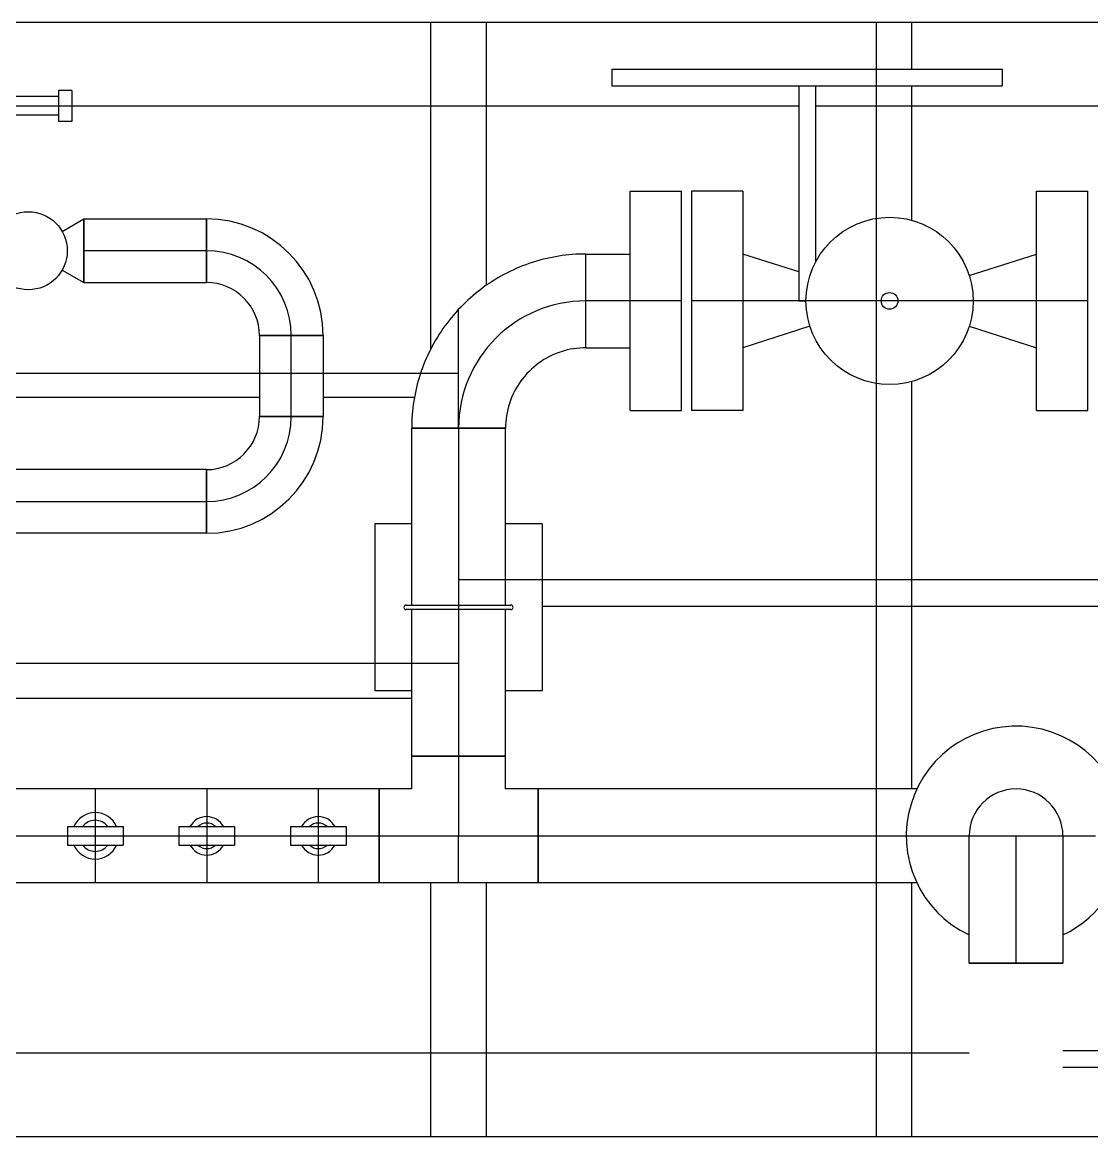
# Model space of a CAD drawing. Header units: inches. Extents: x 517790 to 538444, y 301815 to 302461.
# Drawn here: x 517891.691 to 517893.502, y 302305.99 to 302307.878 of the extents above; entities that cross this region are included whole.
import ezdxf

# ---------------------------------------------------------------- set-up
doc = ezdxf.new("R2010")
doc.units = ezdxf.units.IN
doc.header["$MEASUREMENT"] = 0
doc.layers.add('硅胶总平面底图 工艺装置区', color=253, linetype='Continuous')

msp = doc.modelspace()

# ---------------------------------------------------------------- linework, layer by layer
at = {"layer": '硅胶总平面底图 工艺装置区', "color": 253, "linetype": 'Continuous', "lineweight": -3}
for p, q in [((517889.1255, 302307.8785), (517894.9933, 302307.8785)), ((517892.3823, 302307.3248), (517892.3823, 302307.8785)), ((517892.3823, 302307.8785), (517892.4767, 302307.8785)), ((517892.4767, 302307.433), (517892.4767, 302307.8785)), ((517893.1375, 302307.8785), (517893.197, 302307.8785)), ((517893.1375, 302307.7992), (517893.1375, 302307.8785)), ((517893.197, 302307.7992), (517893.197, 302307.8785)), ((517892.6892, 302307.7992), (517893.0196, 302307.7992)), ((517892.6892, 302307.7992), (517892.6892, 302307.7709)), ((517893.0196, 302307.7992), (517893.35, 302307.7992)), ((517893.1375, 302307.7709), (517893.1375, 302307.7992)), ((517893.35, 302307.7992), (517893.35, 302307.7709)), ((517891.7522, 302307.7631), (517891.7522, 302307.7369)), ((517891.7747, 302307.7631), (517891.7522, 302307.7631)), ((517891.7747, 302307.7631), (517891.7747, 302307.7369)), ((517892.6892, 302307.7709), (517893.0196, 302307.7709)), ((517893.0055, 302307.7709), (517893.0055, 302307.4065)), ((517893.0196, 302307.7709), (517893.35, 302307.7709)), ((517893.0338, 302307.7709), (517893.0338, 302307.472)), ((517893.1375, 302307.5464), (517893.1375, 302307.7709)), ((517893.197, 302307.543), (517893.197, 302307.7709)), ((517891.7522, 302307.7526), (517891.5722, 302307.7526)), ((517891.5919, 302307.7369), (517891.7522, 302307.7369)), ((517891.7522, 302307.7369), (517891.7687, 302307.7369)), ((517891.7522, 302307.7369), (517891.7522, 302307.7106)), ((517891.7522, 302307.7369), (517891.7687, 302307.7369)), ((517891.7687, 302307.7369), (517891.7747, 302307.7369)), ((517891.7747, 302307.7369), (517891.7747, 302307.7106)), ((517891.7747, 302307.7369), (517893.0055, 302307.7369)), ((517893.0338, 302307.7369), (517893.8446, 302307.7369)), ((517891.7522, 302307.7211), (517891.5722, 302307.7211)), ((517891.7747, 302307.7106), (517891.7522, 302307.7106)), ((517892.7202, 302307.4065), (517892.7202, 302307.5923)), ((517892.7202, 302307.5923), (517892.8072, 302307.5923)), ((517892.8072, 302307.4065), (517892.8072, 302307.5923)), ((517892.8237, 302307.5923), (517892.8237, 302307.4065)), ((517892.9106, 302307.5923), (517892.8237, 302307.5923)), ((517892.9106, 302307.5923), (517892.9106, 302307.4065)), ((517893.4081, 302307.4065), (517893.4081, 302307.5923)), ((517893.4081, 302307.5923), (517893.495, 302307.5923)), ((517893.495, 302307.4065), (517893.495, 302307.5923)), ((517893.1375, 302307.2666), (517893.1375, 302307.5464)), ((517891.7581, 302307.5242), (517891.7952, 302307.5454)), ((517891.7952, 302307.5454), (517891.7952, 302307.4375)), ((517891.7952, 302307.5454), (517892.0024, 302307.5454)), ((517891.7952, 302307.4375), (517891.7952, 302307.5454)), ((517892.0024, 302307.4375), (517892.0024, 302307.5454)), ((517892.0024, 302307.5454), (517892.0024, 302307.4375)), ((517892.0024, 302307.4914), (517891.7952, 302307.4914)), ((517892.0024, 302307.4914), (517892.0025, 302307.4914)), ((517892.0025, 302307.4914), (517892.0025, 302307.4914)), ((517892.6453, 302307.327), (517892.6453, 302307.4859)), ((517892.6453, 302307.4065), (517892.6453, 302307.4859)), ((517892.6453, 302307.4859), (517892.7202, 302307.4859)), ((517892.9106, 302307.4859), (517892.9106, 302307.4065)), ((517893.0055, 302307.4556), (517892.9106, 302307.4859)), ((517893.2942, 302307.4495), (517893.4081, 302307.4859)), ((517893.4081, 302307.327), (517893.4081, 302307.4859)), ((517891.7581, 302307.4586), (517891.7952, 302307.4375)), ((517891.7952, 302307.4375), (517892.0024, 302307.4375)), ((517892.6453, 302307.4065), (517892.6453, 302307.4065)), ((517892.6453, 302307.4065), (517892.6453, 302307.4065)), ((517892.8072, 302307.4065), (517892.6453, 302307.4065)), ((517892.6453, 302307.327), (517892.6453, 302307.4065)), ((517892.7202, 302307.2206), (517892.7202, 302307.4065)), ((517892.8072, 302307.2206), (517892.8072, 302307.4065)), ((517893.495, 302307.4065), (517892.8237, 302307.4065)), ((517892.8237, 302307.4065), (517892.8237, 302307.2206)), ((517892.9106, 302307.4065), (517892.9106, 302307.327)), ((517892.9106, 302307.4065), (517892.9106, 302307.2206)), ((517893.0055, 302307.4065), (517893.0178, 302307.4065)), ((517893.4081, 302307.2206), (517893.4081, 302307.4065)), ((517893.495, 302307.2206), (517893.495, 302307.4065)), ((517892.4295, 302307.1907), (517892.4295, 302307.3921)), ((517893.0245, 302307.3634), (517892.9106, 302307.327)), ((517893.2942, 302307.3634), (517893.4081, 302307.327)), ((517892.0924, 302307.3476), (517892.2003, 302307.3476)), ((517892.2003, 302307.3476), (517892.0924, 302307.3476)), ((517892.0924, 302307.3476), (517892.0924, 302307.2105)), ((517892.1463, 302307.3476), (517892.1463, 302307.3476)), ((517892.1463, 302307.3476), (517892.1463, 302307.3476)), ((517892.1463, 302307.2105), (517892.1463, 302307.3476)), ((517892.2003, 302307.3476), (517892.2003, 302307.2105)), ((517892.6453, 302307.327), (517892.7202, 302307.327)), ((517891.6252, 302307.2838), (517892.0924, 302307.2838)), ((517892.0924, 302307.2838), (517892.2003, 302307.2838)), ((517892.2003, 302307.2838), (517892.3651, 302307.2838)), ((517892.3651, 302307.2838), (517892.4295, 302307.2838)), ((517893.1375, 302306.5797), (517893.1375, 302307.2666)), ((517893.197, 302306.5797), (517893.197, 302307.27)), ((517891.6252, 302307.2432), (517892.0924, 302307.2432)), ((517892.2003, 302307.2432), (517892.3548, 302307.2432)), ((517892.0924, 302307.2105), (517892.2003, 302307.2105)), ((517892.2003, 302307.2105), (517892.0924, 302307.2105)), ((517892.1463, 302307.2105), (517892.1463, 302307.2105)), ((517892.1463, 302307.2105), (517892.1463, 302307.2105)), ((517892.7202, 302307.2206), (517892.8072, 302307.2206)), ((517892.9106, 302307.2206), (517892.8237, 302307.2206)), ((517893.4081, 302307.2206), (517893.495, 302307.2206)), ((517892.5089, 302307.1907), (517892.3501, 302307.1907)), ((517892.3501, 302307.1907), (517892.5089, 302307.1907)), ((517892.3501, 302306.8911), (517892.3501, 302307.1907)), ((517892.4295, 302307.1907), (517892.4295, 302307.1907)), ((517892.4295, 302307.1907), (517892.4295, 302307.1907)), ((517892.4295, 302307.1907), (517892.4295, 302306.8911)), ((517892.5089, 302306.8911), (517892.5089, 302307.1907)), ((517892.0024, 302307.1206), (517890.6623, 302307.1206)), ((517892.0024, 302307.1206), (517892.0024, 302307.0127)), ((517892.0024, 302307.0127), (517892.0024, 302307.1206)), ((517890.8511, 302307.0666), (517892.0024, 302307.0666)), ((517892.0025, 302307.0666), (517892.0024, 302307.0666)), ((517892.0025, 302307.0666), (517892.0025, 302307.0666)), ((517892.3501, 302307.0289), (517892.2879, 302307.0289)), ((517892.2879, 302307.0289), (517892.2879, 302306.7457)), ((517892.5711, 302307.0289), (517892.5089, 302307.0289)), ((517892.5711, 302307.0289), (517892.5711, 302306.7457)), ((517892.0024, 302307.0127), (517890.6623, 302307.0127)), ((517892.4295, 302306.9345), (517892.5711, 302306.9345)), ((517892.5711, 302306.9345), (517893.8455, 302306.9345)), ((517892.3408, 302306.8911), (517892.5182, 302306.8911)), ((517892.4295, 302306.8911), (517892.4295, 302306.8835)), ((517892.5711, 302306.8892), (517893.8455, 302306.8892)), ((517892.5182, 302306.8835), (517892.3408, 302306.8835)), ((517892.3501, 302306.635), (517892.3501, 302306.8835)), ((517892.4295, 302306.8835), (517892.4295, 302306.635)), ((517892.5089, 302306.635), (517892.5089, 302306.8835)), ((517891.5799, 302306.7929), (517892.2879, 302306.7929)), ((517892.2879, 302306.7929), (517892.4295, 302306.7929)), ((517892.3501, 302306.7457), (517892.2879, 302306.7457)), ((517892.5711, 302306.7457), (517892.5089, 302306.7457)), ((517891.5799, 302306.7334), (517892.3501, 302306.7334)), ((517892.5089, 302306.635), (517892.3501, 302306.635)), ((517892.3501, 302306.5797), (517892.3501, 302306.635)), ((517892.3501, 302306.635), (517892.5089, 302306.635)), ((517892.3823, 302306.635), (517892.3823, 302306.635)), ((517892.4295, 302306.635), (517892.4295, 302306.635)), ((517892.4295, 302306.635), (517892.4295, 302306.5002)), ((517892.4767, 302306.635), (517892.4767, 302306.635)), ((517892.5089, 302306.5797), (517892.5089, 302306.635)), ((517891.8143, 302306.5797), (517891.0173, 302306.5797)), ((517891.8143, 302306.5797), (517891.8143, 302306.4208)), ((517892.0031, 302306.5797), (517891.8143, 302306.5797)), ((517892.0031, 302306.5797), (517892.0031, 302306.4208)), ((517892.1919, 302306.5797), (517892.0031, 302306.5797)), ((517892.1919, 302306.5797), (517892.1919, 302306.4208)), ((517892.2948, 302306.5797), (517892.1919, 302306.5797)), ((517892.2948, 302306.5797), (517892.2948, 302306.4208)), ((517892.3501, 302306.5797), (517892.2948, 302306.5797)), ((517892.2948, 302306.5002), (517892.2948, 302306.5797)), ((517892.5643, 302306.5797), (517892.5089, 302306.5797)), ((517892.5643, 302306.5797), (517892.5643, 302306.4208)), ((517892.5643, 302306.4208), (517892.5643, 302306.5797)), ((517893.2055, 302306.5797), (517892.5643, 302306.5797)), ((517893.1375, 302306.4208), (517893.1375, 302306.5797)), ((517891.7671, 302306.516), (517891.8143, 302306.516)), ((517891.7671, 302306.516), (517891.7671, 302306.4845)), ((517891.8143, 302306.516), (517891.8615, 302306.516)), ((517891.8615, 302306.516), (517891.8615, 302306.4845)), ((517891.9559, 302306.516), (517892.0031, 302306.516)), ((517891.9559, 302306.516), (517891.9559, 302306.4845)), ((517892.0031, 302306.516), (517892.0503, 302306.516)), ((517892.0503, 302306.516), (517892.0503, 302306.4845)), ((517892.1447, 302306.516), (517892.1919, 302306.516)), ((517892.1447, 302306.516), (517892.1447, 302306.4845)), ((517892.1919, 302306.516), (517892.2391, 302306.516)), ((517892.2391, 302306.516), (517892.2391, 302306.4845)), ((517891.0173, 302306.5002), (517891.7671, 302306.5002)), ((517891.7671, 302306.5002), (517891.8143, 302306.5002)), ((517891.8143, 302306.5002), (517891.8143, 302306.5002)), ((517891.8143, 302306.5002), (517891.8143, 302306.5002)), ((517891.8143, 302306.5002), (517891.8615, 302306.5002)), ((517891.8615, 302306.5002), (517891.9559, 302306.5002)), ((517891.9559, 302306.5002), (517892.0031, 302306.5002)), ((517892.0031, 302306.5002), (517892.0031, 302306.5002)), ((517892.0031, 302306.5002), (517892.0031, 302306.5002)), ((517892.0031, 302306.5002), (517892.0503, 302306.5002)), ((517892.0503, 302306.5002), (517892.1447, 302306.5002)), ((517892.1447, 302306.5002), (517892.1919, 302306.5002)), ((517892.1919, 302306.5002), (517892.1919, 302306.5002)), ((517892.1919, 302306.5002), (517892.1919, 302306.5002)), ((517892.1919, 302306.5002), (517892.2391, 302306.5002)), ((517892.2391, 302306.5002), (517892.2948, 302306.5002)), ((517892.2948, 302306.5002), (517892.5643, 302306.5002)), ((517892.2948, 302306.5002), (517892.2948, 302306.5002)), ((517892.2948, 302306.4208), (517892.2948, 302306.5002)), ((517892.4295, 302306.4208), (517892.4295, 302306.5002)), ((517892.5643, 302306.5002), (517892.5642, 302306.5002)), ((517892.5643, 302306.5002), (517892.5643, 302306.5002)), ((517892.5643, 302306.5002), (517893.1877, 302306.5002)), ((517893.1877, 302306.5002), (517893.2388, 302306.5002)), ((517893.2388, 302306.5002), (517893.5083, 302306.5002)), ((517893.2388, 302306.5002), (517893.2388, 302306.5002)), ((517893.2941, 302306.2844), (517893.2941, 302306.5002)), ((517893.3735, 302306.2844), (517893.3735, 302306.5002)), ((517893.4529, 302306.5002), (517893.4529, 302306.2844)), ((517891.7671, 302306.4845), (517891.8143, 302306.4845)), ((517891.8143, 302306.4845), (517891.8615, 302306.4845)), ((517891.9559, 302306.4845), (517892.0031, 302306.4845)), ((517892.0031, 302306.4845), (517892.0503, 302306.4845)), ((517892.1447, 302306.4845), (517892.1919, 302306.4845)), ((517892.1919, 302306.4845), (517892.2391, 302306.4845)), ((517891.8143, 302306.4208), (517891.0173, 302306.4208)), ((517892.0031, 302306.4208), (517891.8143, 302306.4208)), ((517892.1919, 302306.4208), (517892.0031, 302306.4208)), ((517892.2948, 302306.4208), (517892.1919, 302306.4208)), ((517892.5643, 302306.4208), (517892.2948, 302306.4208)), ((517892.3823, 302305.9905), (517892.3823, 302306.4208)), ((517892.4767, 302305.9905), (517892.4767, 302306.4208)), ((517893.2055, 302306.4208), (517892.5643, 302306.4208)), ((517893.1375, 302305.9905), (517893.1375, 302306.4208)), ((517893.197, 302305.9905), (517893.197, 302306.4208)), ((517893.4529, 302306.2844), (517893.2941, 302306.2844)), ((517893.2941, 302306.2844), (517893.4529, 302306.2844)), ((517893.3735, 302306.2845), (517893.3735, 302306.2845)), ((517893.3735, 302306.2845), (517893.3735, 302306.2844)), ((517893.2941, 302306.1321), (517891.4196, 302306.1321)), ((517894.0683, 302306.1359), (517893.4529, 302306.1359)), ((517894.0683, 302306.1075), (517893.4529, 302306.1075)), ((517893.2941, 302305.9905), (517891.4196, 302305.9905)), ((517892.4767, 302305.9905), (517892.3823, 302305.9905)), ((517893.197, 302305.9905), (517893.1375, 302305.9905)), ((517893.4529, 302305.9905), (517893.2941, 302305.9905)), ((517894.1437, 302305.9905), (517893.4529, 302305.9905))]:
    msp.add_line(p, q, dxfattribs=at)
for centre, radius in [((517891.7008, 302307.4914), 0.0661), ((517893.1594, 302307.4065), 0.1416), ((517893.1594, 302307.4065), 0.0142)]:
    msp.add_circle(centre, radius, dxfattribs=at)
for centre, radius, start, end in [((517892.0024, 302307.3476), 0.1978, 0, 90), ((517892.0024, 302307.3476), 0.1439, 0, 90), ((517892.0024, 302307.3476), 0.0899, 0, 90), ((517892.6453, 302307.1907), 0.2158, 90, 180), ((517892.0024, 302307.2105), 0.1439, 270, 0), ((517892.0024, 302307.2105), 0.1978, 270, 0), ((517892.0024, 302307.2105), 0.0899, 270, 0), ((517892.3408, 302306.8873), 0.00378, 90, 270), ((517892.5182, 302306.8873), 0.00378, 270, 90), ((517893.3735, 302306.5002), 0.1858, 0, 244.6961), ((517893.3735, 302306.5002), 0.0794, 0, 180), ((517893.3735, 302306.5002), 0.0794, 0, 180), ((517891.8143, 302306.5002), 0.0394, 23.5216, 156.4784), ((517891.8143, 302306.5002), 0.0263, 36.7726, 143.2274), ((517892.0031, 302306.5002), 0.0325, 28.8738, 151.1262), ((517892.1919, 302306.5002), 0.0325, 28.8738, 151.1262), ((517892.0031, 302306.5002), 0.0217, 46.4125, 133.5875), ((517892.1919, 302306.5002), 0.0217, 46.4125, 133.5875), ((517893.3735, 302306.5002), 0.1858, 295.3039, 0), ((517891.8143, 302306.5002), 0.0394, 203.5216, 336.4784), ((517891.8143, 302306.5002), 0.0263, 216.7726, 323.2274), ((517892.0031, 302306.5002), 0.0325, 208.8738, 331.1262), ((517892.0031, 302306.5002), 0.0217, 226.4125, 313.5875), ((517892.1919, 302306.5002), 0.0325, 208.8738, 331.1262), ((517892.1919, 302306.5002), 0.0217, 226.4125, 313.5875)]:
    msp.add_arc(centre, radius, start, end, dxfattribs=at)
for points in [[(517892.6453, 302307.4859), (517892.6144, 302307.4859), (517892.5835, 302307.481), (517892.5541, 302307.4715), (517892.5247, 302307.4619), (517892.4968, 302307.4477), (517892.4718, 302307.4295), (517892.4468, 302307.4113), (517892.4246, 302307.3892), (517892.4065, 302307.3642), (517892.3883, 302307.3392), (517892.3741, 302307.3113), (517892.3645, 302307.2819), (517892.355, 302307.2525), (517892.3501, 302307.2216), (517892.3501, 302307.1907)], [(517892.6453, 302307.327), (517892.631, 302307.327), (517892.6167, 302307.3248), (517892.6032, 302307.3204), (517892.5896, 302307.316), (517892.5767, 302307.3094), (517892.5651, 302307.301), (517892.5536, 302307.2926), (517892.5434, 302307.2824), (517892.535, 302307.2708), (517892.5266, 302307.2593), (517892.52, 302307.2464), (517892.5156, 302307.2328), (517892.5112, 302307.2192), (517892.5089, 302307.205), (517892.5089, 302307.1907)]]:
    msp.add_open_spline(points, degree=3, knots=[4.712389, 4.712389, 4.712389, 4.712389, 5.026548, 5.026548, 5.026548, 5.340708, 5.340708, 5.340708, 5.654867, 5.654867, 5.654867, 5.969026, 5.969026, 5.969026, 6.283185, 6.283185, 6.283185, 6.283185], dxfattribs=at)

doc.saveas('drawing.dxf')
